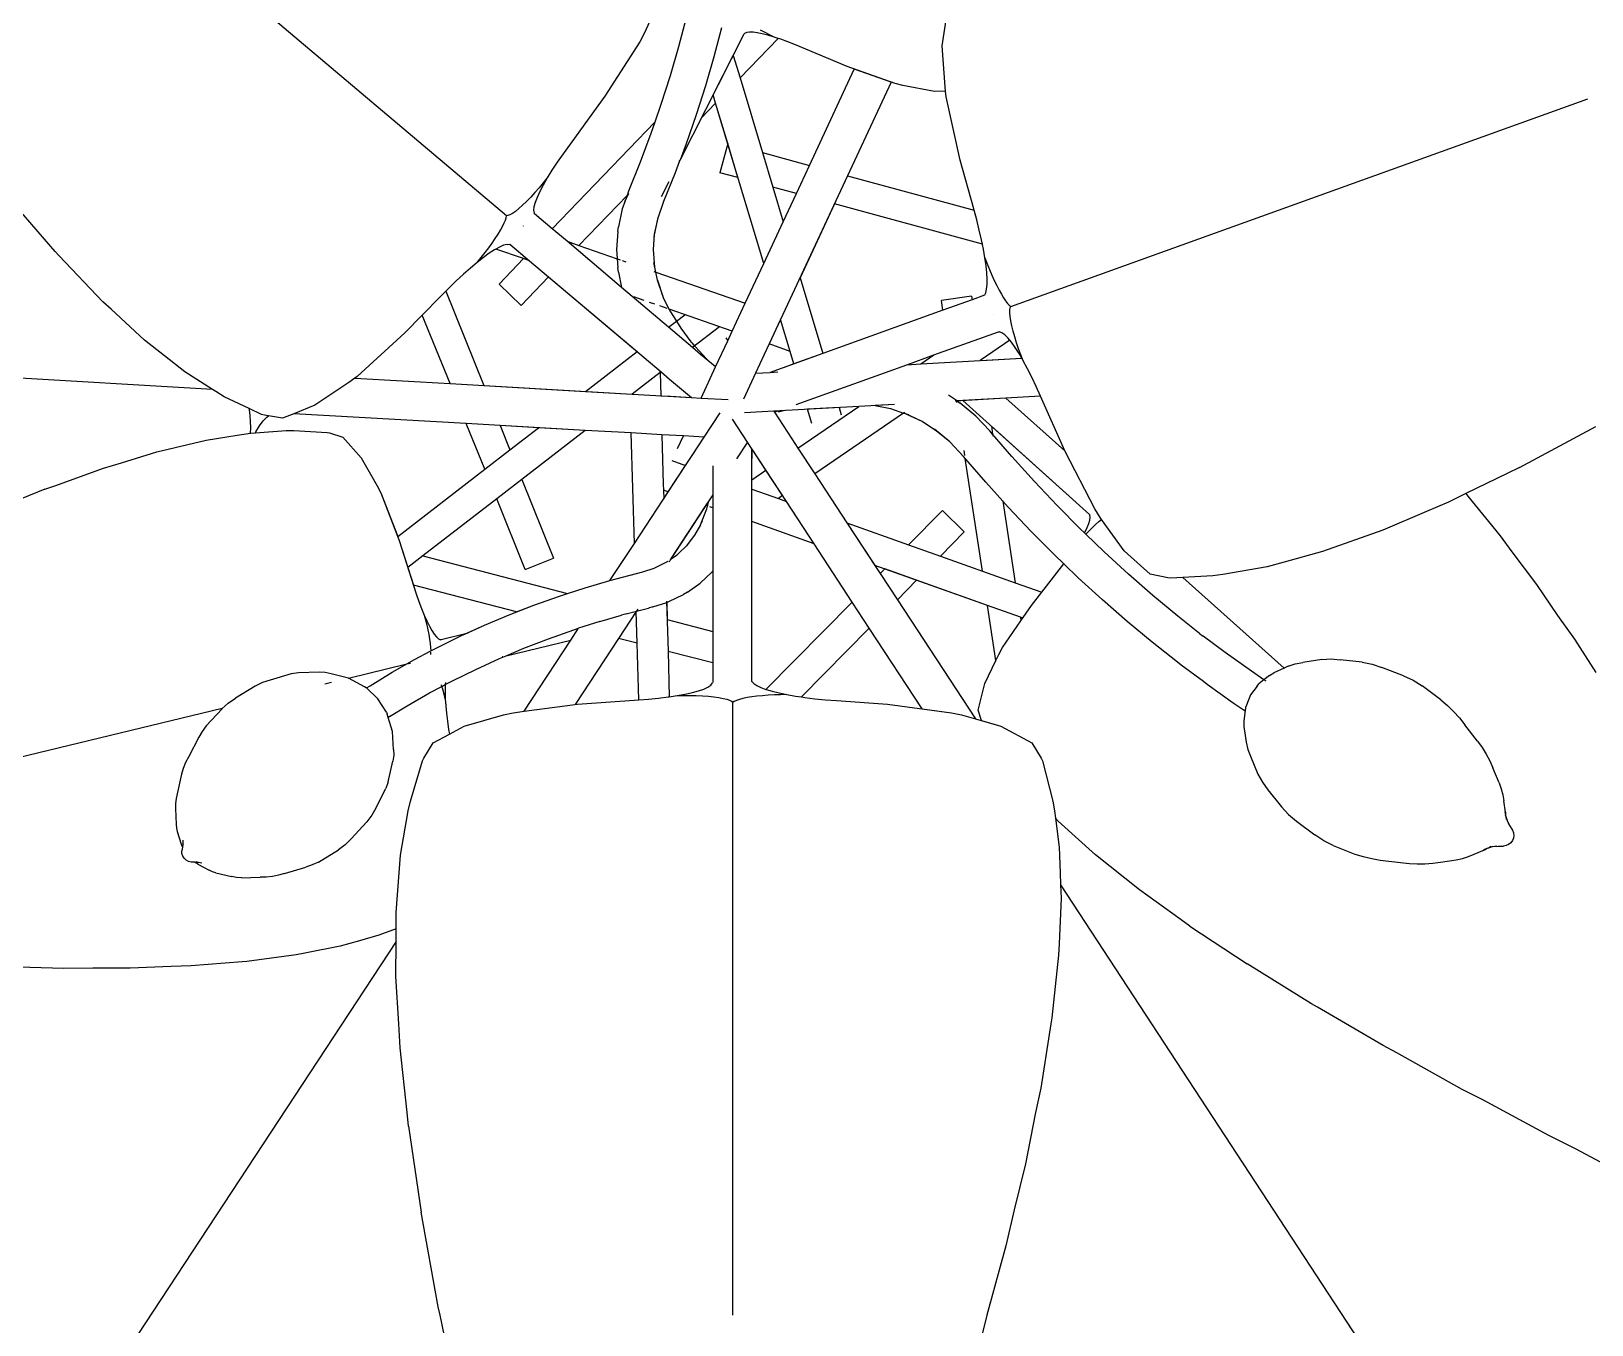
# Model space of a CAD drawing. Header units: metres. Extents: x 244.4 to 340.3, y -4.1 to 64.3.
# Drawn here: x 247.7429 to 248.0272, y 33.2974 to 33.5331 of the extents above; entities that cross this region are included whole.
import ezdxf

# ---------------------------------------------------------------- set-up
doc = ezdxf.new("R2010")
doc.units = ezdxf.units.M
doc.layers.add('Edges', color=7, linetype='Continuous')

msp = doc.modelspace()

# ---------------------------------------------------------------- linework, layer by layer
at = {"layer": 'Edges'}
for p, q in [((247.82951, 33.49947), (247.7442, 33.57157)), ((247.85774, 33.5396), (247.85469, 33.5328)), ((247.86224, 33.53552), (247.86086, 33.53024)), ((247.90891, 33.53041), (247.90983, 33.53673)), ((247.85469, 33.5328), (247.85383, 33.53116)), ((247.86113, 33.50961), (247.87282, 33.53261)), ((247.86867, 33.5337), (247.86728, 33.52842)), ((247.87282, 33.53261), (247.8729, 33.53269)), ((247.87328, 33.53287), (247.8729, 33.53269)), ((247.87378, 33.53293), (247.87328, 33.53287)), ((247.87443, 33.53291), (247.87378, 33.53293)), ((247.8752, 33.5328), (247.87443, 33.53291)), ((247.87611, 33.53262), (247.8752, 33.5328)), ((247.87661, 33.53283), (247.8758, 33.53326)), ((247.87713, 33.53236), (247.87611, 33.53262)), ((247.87744, 33.53241), (247.87661, 33.53283)), ((247.87826, 33.53203), (247.87713, 33.53236)), ((247.87826, 33.53203), (247.87744, 33.53241)), ((247.879, 33.53178), (247.87826, 33.53203)), ((247.85383, 33.53116), (247.84746, 33.52123)), ((247.86086, 33.53024), (247.85933, 33.52498)), ((247.879, 33.53178), (247.87207, 33.52458)), ((247.87948, 33.53162), (247.879, 33.53178)), ((247.88079, 33.53115), (247.87948, 33.53162)), ((247.88217, 33.53061), (247.88079, 33.53115)), ((247.89156, 33.52666), (247.88217, 33.53061)), ((247.9094, 33.52297), (247.90891, 33.53041)), ((247.86728, 33.52842), (247.86575, 33.52313)), ((247.86716, 33.52148), (247.87083, 33.52869)), ((247.87083, 33.52869), (247.87207, 33.52458)), ((247.8847, 33.50864), (247.89288, 33.5262)), ((247.90032, 33.52358), (247.89156, 33.52666)), ((247.89962, 33.52383), (247.89288, 33.5262)), ((247.85933, 33.52498), (247.85765, 33.51971)), ((247.87207, 33.52458), (247.87615, 33.51096)), ((247.89962, 33.52383), (247.89166, 33.50675)), ((247.90173, 33.52322), (247.90032, 33.52358)), ((247.84746, 33.52123), (247.83984, 33.51077)), ((247.86575, 33.52313), (247.86407, 33.51785)), ((247.86762, 33.51995), (247.86716, 33.52148)), ((247.9075, 33.52212), (247.90173, 33.52322)), ((247.9095, 33.52216), (247.9075, 33.52212)), ((247.9095, 33.52216), (247.9094, 33.52297)), ((247.90963, 33.52113), (247.9095, 33.52216)), ((247.91214, 33.50961), (247.90963, 33.52113)), ((247.92139, 33.48292), (248.02648, 33.52075)), ((247.85765, 33.51971), (247.85654, 33.51649)), ((247.86407, 33.51785), (247.86224, 33.51258)), ((247.86762, 33.51995), (247.86501, 33.51724)), ((247.87638, 33.49077), (247.86762, 33.51995)), ((247.86982, 33.51264), (247.86762, 33.51995)), ((247.83787, 33.49708), (247.85654, 33.51649)), ((247.85654, 33.51649), (247.85583, 33.51445)), ((247.85583, 33.51445), (247.85386, 33.5092)), ((247.86224, 33.51258), (247.86113, 33.50961)), ((247.86982, 33.51264), (247.86836, 33.5073)), ((247.87169, 33.5064), (247.86982, 33.51264)), ((247.83878, 33.50923), (247.83781, 33.50775)), ((247.83984, 33.51077), (247.83878, 33.50923)), ((247.85386, 33.5092), (247.85174, 33.50393)), ((247.86097, 33.5093), (247.86027, 33.50731)), ((247.86097, 33.5093), (247.86113, 33.50961)), ((247.87615, 33.51096), (247.8847, 33.50864)), ((247.87615, 33.51096), (247.87804, 33.50467)), ((247.91465, 33.50069), (247.91214, 33.50961)), ((247.83695, 33.50636), (247.8362, 33.50506)), ((247.83695, 33.50636), (247.83623, 33.50545)), ((247.83781, 33.50775), (247.83695, 33.50636)), ((247.86027, 33.50731), (247.85815, 33.50205)), ((247.87169, 33.5064), (247.86836, 33.5073)), ((247.89166, 33.50675), (247.87945, 33.48057)), ((247.88232, 33.50351), (247.8847, 33.50864)), ((247.89166, 33.50675), (247.9147, 33.5005)), ((247.83471, 33.50368), (247.83394, 33.50284)), ((247.83548, 33.50455), (247.83471, 33.50368)), ((247.83558, 33.50388), (247.8351, 33.50281)), ((247.83623, 33.50545), (247.83548, 33.50455)), ((247.8362, 33.50506), (247.83558, 33.50388)), ((247.85175, 33.50347), (247.8512, 33.50238)), ((247.85174, 33.50393), (247.85148, 33.50318)), ((247.85175, 33.50347), (247.85148, 33.50318)), ((247.8518, 33.50351), (247.85175, 33.50347)), ((247.85774, 33.50294), (247.85913, 33.50568)), ((247.88232, 33.50351), (247.87804, 33.50467)), ((247.87804, 33.50467), (247.87993, 33.49838)), ((247.87993, 33.49838), (247.88232, 33.50351)), ((247.74732, 33.49297), (247.73957, 33.5019)), ((247.83177, 33.50076), (247.83115, 33.50026)), ((247.83245, 33.50137), (247.83177, 33.50076)), ((247.83318, 33.50207), (247.83245, 33.50137)), ((247.83394, 33.50284), (247.83318, 33.50207)), ((247.83453, 33.50109), (247.83446, 33.50045)), ((247.83474, 33.50188), (247.83453, 33.50109)), ((247.8351, 33.50281), (247.83474, 33.50188)), ((247.85148, 33.50318), (247.8427, 33.49406)), ((247.85061, 33.50069), (247.84993, 33.49742)), ((247.85108, 33.50202), (247.85061, 33.50069)), ((247.8512, 33.50238), (247.85103, 33.50204)), ((247.85148, 33.50318), (247.85108, 33.50202)), ((247.85815, 33.50205), (247.85704, 33.49886)), ((247.88927, 33.50162), (247.88299, 33.48817)), ((247.91622, 33.4943), (247.88927, 33.50162)), ((247.9147, 33.5005), (247.91465, 33.50069)), ((247.82881, 33.49753), (247.82911, 33.49814)), ((247.82911, 33.49814), (247.82933, 33.49867)), ((247.82933, 33.49867), (247.82946, 33.49911)), ((247.82946, 33.49911), (247.82951, 33.49947)), ((247.82977, 33.49948), (247.82951, 33.49947)), ((247.83014, 33.49961), (247.82977, 33.49948)), ((247.8306, 33.49988), (247.83014, 33.49961)), ((247.83115, 33.50026), (247.8306, 33.49988)), ((247.83446, 33.50045), (247.83457, 33.49993)), ((247.83464, 33.49981), (247.83457, 33.49993)), ((247.83787, 33.49708), (247.83464, 33.49981)), ((247.85704, 33.49886), (247.85637, 33.49566)), ((247.85704, 33.49886), (247.85645, 33.49605)), ((247.87638, 33.49077), (247.87993, 33.49838)), ((247.91518, 33.49873), (247.9147, 33.5005)), ((247.91565, 33.49685), (247.91518, 33.49873)), ((247.82691, 33.49449), (247.82748, 33.49532)), ((247.82748, 33.49532), (247.82799, 33.49611)), ((247.82799, 33.49611), (247.82844, 33.49685)), ((247.82844, 33.49685), (247.82881, 33.49753)), ((247.83253, 33.4976), (247.83256, 33.49759)), ((247.84056, 33.4948), (247.83787, 33.49708)), ((247.84982, 33.49658), (247.84958, 33.4933)), ((247.84982, 33.49658), (247.84993, 33.49742)), ((247.85645, 33.49605), (247.85626, 33.4933)), ((247.85648, 33.4965), (247.85645, 33.49605)), ((247.91606, 33.49506), (247.91565, 33.49685)), ((247.9164, 33.49337), (247.91606, 33.49506)), ((247.91622, 33.4943), (247.91606, 33.49506)), ((247.74802, 33.49213), (247.74732, 33.49297)), ((247.75599, 33.48379), (247.74802, 33.49213)), ((247.82491, 33.49185), (247.82562, 33.49274)), ((247.82638, 33.49262), (247.82532, 33.49185)), ((247.82562, 33.49274), (247.82629, 33.49363)), ((247.82629, 33.49363), (247.82691, 33.49449)), ((247.82735, 33.49325), (247.82638, 33.49262)), ((247.82761, 33.49339), (247.82735, 33.49325)), ((247.82822, 33.49373), (247.82761, 33.49339)), ((247.83264, 33.49164), (247.82761, 33.49339)), ((247.82897, 33.49407), (247.82822, 33.49373)), ((247.82962, 33.49425), (247.82897, 33.49407)), ((247.82962, 33.49425), (247.83015, 33.49429)), ((247.83015, 33.49429), (247.83373, 33.49127)), ((247.84056, 33.4948), (247.8427, 33.49406)), ((247.85048, 33.48641), (247.84056, 33.4948)), ((247.8427, 33.49406), (247.84969, 33.49162)), ((247.84958, 33.4933), (247.8498, 33.49002)), ((247.85626, 33.4933), (247.85647, 33.4901)), ((247.91668, 33.4918), (247.9164, 33.49337)), ((247.82295, 33.48993), (247.82166, 33.48879)), ((247.82418, 33.49095), (247.82295, 33.48993)), ((247.82532, 33.49185), (247.82418, 33.49095)), ((247.82418, 33.49095), (247.82491, 33.49185)), ((247.82816, 33.48698), (247.83264, 33.49164)), ((247.83373, 33.49127), (247.83264, 33.49164)), ((247.83373, 33.49127), (247.85768, 33.47103)), ((247.84969, 33.49162), (247.85021, 33.49144)), ((247.84991, 33.48918), (247.8498, 33.49002)), ((247.85058, 33.49131), (247.85129, 33.49107)), ((247.857, 33.48774), (247.85635, 33.49094)), ((247.85635, 33.4893), (247.85671, 33.48918)), ((247.873, 33.48351), (247.87638, 33.49077)), ((247.91689, 33.49036), (247.91668, 33.4918)), ((247.91668, 33.4918), (247.91709, 33.49072)), ((247.91702, 33.48906), (247.91689, 33.49036)), ((247.91709, 33.49072), (247.91751, 33.48966)), ((247.91751, 33.48966), (247.91794, 33.48864)), ((247.82032, 33.48754), (247.81893, 33.48619)), ((247.82166, 33.48879), (247.82032, 33.48754)), ((247.82816, 33.48698), (247.83217, 33.48312)), ((247.83719, 33.48834), (247.83217, 33.48312)), ((247.83719, 33.48834), (247.85332, 33.47471)), ((247.84991, 33.48918), (247.85048, 33.48641)), ((247.85906, 33.47914), (247.85048, 33.48641)), ((247.85671, 33.48918), (247.873, 33.48351)), ((247.857, 33.48774), (247.85809, 33.48455)), ((247.85799, 33.48484), (247.857, 33.48774)), ((247.88299, 33.48817), (247.88714, 33.47436)), ((247.91698, 33.48609), (247.91707, 33.48691)), ((247.91708, 33.48791), (247.91702, 33.48906)), ((247.91707, 33.48691), (247.91708, 33.48791)), ((247.91794, 33.48864), (247.91838, 33.48766)), ((247.91838, 33.48766), (247.91881, 33.48675)), ((247.91881, 33.48675), (247.91924, 33.48592)), ((247.75749, 33.48242), (247.75599, 33.48379)), ((247.8175, 33.48475), (247.81419, 33.48136)), ((247.81893, 33.48619), (247.8175, 33.48475)), ((247.81893, 33.48619), (247.81846, 33.48571)), ((247.81846, 33.48571), (247.8254, 33.46852)), ((247.85459, 33.48401), (247.85273, 33.48466)), ((247.85657, 33.48332), (247.85558, 33.48366)), ((247.85776, 33.48532), (247.85799, 33.48484)), ((247.85809, 33.48455), (247.85911, 33.48244)), ((247.91425, 33.48482), (247.90874, 33.48399)), ((247.90901, 33.48223), (247.90874, 33.48399)), ((247.91435, 33.48416), (247.90901, 33.48223)), ((247.91425, 33.48482), (247.91435, 33.48416)), ((247.91658, 33.48496), (247.91435, 33.48416)), ((247.91678, 33.48536), (247.91658, 33.48496)), ((247.91682, 33.48543), (247.91678, 33.48536)), ((247.91682, 33.48543), (247.91698, 33.48609)), ((247.91924, 33.48592), (247.91966, 33.48516)), ((247.91966, 33.48516), (247.92006, 33.4845)), ((247.92006, 33.4845), (247.92044, 33.48394)), ((247.92044, 33.48394), (247.92079, 33.48348)), ((247.7636, 33.47679), (247.75749, 33.48242)), ((247.81419, 33.48136), (247.81103, 33.47811)), ((247.81924, 33.46888), (247.81419, 33.48136)), ((247.85876, 33.48256), (247.85744, 33.48302)), ((247.85916, 33.48242), (247.85911, 33.48244)), ((247.87063, 33.47843), (247.85916, 33.48242)), ((247.85916, 33.48242), (247.85929, 33.48215)), ((247.85929, 33.48215), (247.86048, 33.48024)), ((247.86048, 33.48024), (247.86201, 33.48143)), ((247.87063, 33.47843), (247.873, 33.48351)), ((247.90901, 33.48223), (247.88714, 33.47436)), ((247.91815, 33.48147), (247.91817, 33.48149)), ((247.92079, 33.48348), (247.92111, 33.48314)), ((247.92111, 33.48314), (247.92139, 33.48292)), ((247.92119, 33.48177), (247.9212, 33.4823)), ((247.92126, 33.48111), (247.92119, 33.48177)), ((247.9212, 33.4823), (247.92126, 33.48269)), ((247.92126, 33.48269), (247.92139, 33.48292)), ((247.92138, 33.48032), (247.92126, 33.48111)), ((247.81103, 33.47811), (247.8023, 33.47018)), ((247.85906, 33.47914), (247.86048, 33.48024)), ((247.86341, 33.47546), (247.85906, 33.47914)), ((247.86048, 33.48024), (247.86125, 33.47899)), ((247.86125, 33.47899), (247.86313, 33.47649)), ((247.8683, 33.47924), (247.86341, 33.47546)), ((247.86981, 33.47666), (247.87063, 33.47843)), ((247.87945, 33.48057), (247.87736, 33.47609)), ((247.8812, 33.47475), (247.87945, 33.48057)), ((247.90738, 33.47409), (247.91912, 33.47831)), ((247.91912, 33.47831), (247.91926, 33.47831)), ((247.91977, 33.47815), (247.91926, 33.47831)), ((247.92028, 33.47777), (247.91977, 33.47815)), ((247.92156, 33.47942), (247.92138, 33.48032)), ((247.92181, 33.47844), (247.92156, 33.47942)), ((247.9221, 33.4774), (247.92181, 33.47844)), ((247.77594, 33.46782), (247.63727, 33.47582)), ((247.76725, 33.47391), (247.7636, 33.47679)), ((247.86313, 33.47649), (247.86331, 33.4763)), ((247.86331, 33.4763), (247.86365, 33.47585)), ((247.86331, 33.4763), (247.86596, 33.47338)), ((247.86489, 33.4742), (247.86341, 33.47546)), ((247.8676, 33.47191), (247.86981, 33.47666)), ((247.86946, 33.4772), (247.86981, 33.47666)), ((247.87736, 33.47609), (247.87648, 33.47419)), ((247.8812, 33.47475), (247.87736, 33.47609)), ((247.92119, 33.47678), (247.91601, 33.47323)), ((247.92086, 33.47719), (247.92028, 33.47777)), ((247.92119, 33.47678), (247.92086, 33.47719)), ((247.92149, 33.47641), (247.92119, 33.47678)), ((247.92217, 33.47546), (247.92149, 33.47641)), ((247.92243, 33.47632), (247.9221, 33.4774)), ((247.92289, 33.47433), (247.92217, 33.47546)), ((247.92281, 33.47521), (247.92243, 33.47632)), ((247.92321, 33.47411), (247.92281, 33.47521)), ((247.77095, 33.47103), (247.76725, 33.47391)), ((247.84394, 33.46745), (247.85332, 33.47471)), ((247.86685, 33.47255), (247.86489, 33.4742)), ((247.86596, 33.47338), (247.86685, 33.47255)), ((247.8676, 33.47191), (247.86685, 33.47255)), ((247.87648, 33.47419), (247.87488, 33.47076)), ((247.88714, 33.47436), (247.87757, 33.47091)), ((247.88188, 33.47247), (247.88009, 33.47182)), ((247.88188, 33.47247), (247.8812, 33.47475)), ((247.88714, 33.47436), (247.88188, 33.47247)), ((247.88226, 33.46507), (247.90243, 33.47232)), ((247.90243, 33.47232), (247.90738, 33.47409)), ((247.90243, 33.47232), (247.905, 33.47246)), ((247.905, 33.47246), (247.90738, 33.47409)), ((247.905, 33.47246), (247.92337, 33.4735)), ((247.91601, 33.47323), (247.91577, 33.47307)), ((247.91601, 33.47323), (247.91603, 33.47308)), ((247.91603, 33.47308), (247.92337, 33.4735)), ((247.92337, 33.4735), (247.92289, 33.47433)), ((247.92364, 33.47304), (247.92321, 33.47411)), ((247.92364, 33.47304), (247.92337, 33.4735)), ((247.92442, 33.47159), (247.92364, 33.47304)), ((247.77594, 33.46782), (247.77095, 33.47103)), ((247.8019, 33.46988), (247.80083, 33.46906)), ((247.8023, 33.47018), (247.8019, 33.46988)), ((247.8019, 33.46988), (247.81924, 33.46888)), ((247.85752, 33.4709), (247.85242, 33.46696)), ((247.85768, 33.47103), (247.85752, 33.4709)), ((247.85752, 33.4709), (247.85763, 33.46666)), ((247.85768, 33.47103), (247.85923, 33.46971)), ((247.85923, 33.46971), (247.86322, 33.46634)), ((247.86496, 33.46624), (247.8676, 33.47191)), ((247.87488, 33.47076), (247.87267, 33.46602)), ((247.87488, 33.47076), (247.87757, 33.47091)), ((247.87757, 33.47091), (247.87892, 33.47099)), ((247.92521, 33.47002), (247.92442, 33.47159)), ((247.92601, 33.46832), (247.92521, 33.47002)), ((247.77655, 33.46743), (247.77594, 33.46782)), ((247.77807, 33.46649), (247.77655, 33.46743)), ((247.78264, 33.46431), (247.77807, 33.46649)), ((247.80083, 33.46906), (247.79463, 33.46492)), ((247.81924, 33.46888), (247.85242, 33.46696)), ((247.8254, 33.46852), (247.84394, 33.46745)), ((247.84394, 33.46745), (247.85242, 33.46696)), ((247.85242, 33.46696), (247.86322, 33.46634)), ((247.85763, 33.46666), (247.85941, 33.46656)), ((247.85941, 33.46656), (247.86322, 33.46634)), ((247.9115, 33.46582), (247.91001, 33.46678)), ((247.92679, 33.46657), (247.92049, 33.46622)), ((247.92679, 33.46657), (247.92601, 33.46832)), ((247.93121, 33.45661), (247.92679, 33.46657)), ((247.78269, 33.46408), (247.78264, 33.46431)), ((247.78491, 33.46323), (247.78264, 33.46431)), ((247.78282, 33.46306), (247.78269, 33.46408)), ((247.79463, 33.46492), (247.79078, 33.46339)), ((247.86322, 33.46634), (247.86496, 33.46624)), ((247.86496, 33.46624), (247.86991, 33.46596)), ((247.87819, 33.46385), (247.87288, 33.46356)), ((247.8937, 33.46472), (247.87819, 33.46385)), ((247.87819, 33.46385), (247.87832, 33.46366)), ((247.87832, 33.46366), (247.87898, 33.4639)), ((247.87832, 33.46366), (247.8815, 33.45881)), ((247.88015, 33.46396), (247.879, 33.46366)), ((247.88261, 33.45712), (247.8937, 33.46472)), ((247.89009, 33.46452), (247.88436, 33.4642)), ((247.88515, 33.46158), (247.88436, 33.4642)), ((247.89009, 33.46452), (247.89049, 33.46318)), ((247.90022, 33.46509), (247.8937, 33.46472)), ((247.90022, 33.46509), (247.89667, 33.46489)), ((247.89667, 33.46489), (247.89944, 33.46431)), ((247.89944, 33.46431), (247.90181, 33.46351)), ((247.90203, 33.46366), (247.90181, 33.46351)), ((247.92049, 33.46622), (247.91122, 33.4657)), ((247.9115, 33.46582), (247.91218, 33.46531)), ((247.91155, 33.46542), (247.91151, 33.46572)), ((247.91263, 33.46578), (247.91163, 33.46572)), ((247.91163, 33.46572), (247.91218, 33.46531)), ((247.91499, 33.46296), (247.91218, 33.46531)), ((247.92049, 33.46622), (247.91263, 33.46578)), ((247.91263, 33.46578), (247.93574, 33.44501)), ((247.93121, 33.45661), (247.92049, 33.46622)), ((247.7829, 33.46198), (247.78282, 33.46306)), ((247.78293, 33.46084), (247.7829, 33.46198)), ((247.78291, 33.45985), (247.78293, 33.46084)), ((247.78388, 33.46007), (247.78452, 33.46116)), ((247.78452, 33.46116), (247.78518, 33.46206)), ((247.78545, 33.46309), (247.78491, 33.46323)), ((247.78518, 33.46206), (247.78586, 33.46277)), ((247.78615, 33.46298), (247.78545, 33.46309)), ((247.78586, 33.46277), (247.78615, 33.46298)), ((247.78869, 33.46256), (247.78615, 33.46298)), ((247.79078, 33.46339), (247.78869, 33.46256)), ((247.82219, 33.46159), (247.79078, 33.46339)), ((247.82556, 33.45325), (247.82219, 33.46159)), ((247.84388, 33.46035), (247.82219, 33.46159)), ((247.82834, 33.46124), (247.83014, 33.45679)), ((247.83538, 33.46084), (247.82834, 33.46124)), ((247.83014, 33.45679), (247.83538, 33.46084)), ((247.84388, 33.46035), (247.83538, 33.46084)), ((247.86554, 33.45911), (247.86846, 33.46356)), ((247.87342, 33.45821), (247.87067, 33.46242)), ((247.90181, 33.46351), (247.88566, 33.45245)), ((247.90181, 33.46351), (247.90204, 33.46347)), ((247.90522, 33.46195), (247.90204, 33.46347)), ((247.90522, 33.46195), (247.90234, 33.46333)), ((247.90283, 33.46316), (247.90234, 33.46333)), ((247.90787, 33.46023), (247.90522, 33.46195)), ((247.91756, 33.46024), (247.91499, 33.46296)), ((247.91785, 33.46109), (247.91807, 33.45966)), ((247.91785, 33.46109), (247.93574, 33.44501)), ((248.01402, 33.45357), (248.02797, 33.46106)), ((247.76586, 33.45642), (247.77481, 33.45855)), ((247.77481, 33.45855), (247.78044, 33.45948)), ((247.78044, 33.45948), (247.78291, 33.45985)), ((247.78291, 33.45985), (247.78294, 33.45986)), ((247.78294, 33.45986), (247.78938, 33.4603)), ((247.78381, 33.45992), (247.78938, 33.4603)), ((247.78381, 33.45992), (247.78388, 33.46007)), ((247.78938, 33.4603), (247.79081, 33.46031)), ((247.79081, 33.46031), (247.79683, 33.45998)), ((247.79683, 33.45998), (247.79726, 33.45989)), ((247.79726, 33.45989), (247.79973, 33.45912)), ((247.79973, 33.45912), (247.80307, 33.45537)), ((247.84388, 33.46035), (247.82774, 33.44787)), ((247.84388, 33.46035), (247.83232, 33.45141)), ((247.85225, 33.45987), (247.84388, 33.46035)), ((247.85281, 33.43973), (247.85225, 33.45987)), ((247.85784, 33.45955), (247.85225, 33.45987)), ((247.85784, 33.45955), (247.85809, 33.45057)), ((247.86174, 33.45933), (247.85784, 33.45955)), ((247.86067, 33.45704), (247.86174, 33.45933)), ((247.86554, 33.45911), (247.86174, 33.45933)), ((247.86336, 33.45579), (247.86554, 33.45911)), ((247.87342, 33.45821), (247.87144, 33.45518)), ((247.87421, 33.45701), (247.87342, 33.45821)), ((247.8815, 33.45881), (247.88261, 33.45712)), ((247.91025, 33.45825), (247.90751, 33.46054)), ((247.91025, 33.45825), (247.90787, 33.46023)), ((247.90819, 33.46003), (247.90787, 33.46023)), ((247.91279, 33.45556), (247.91025, 33.45825)), ((247.91807, 33.45966), (247.91756, 33.46024)), ((247.91807, 33.45966), (247.91812, 33.45932)), ((247.92159, 33.45557), (247.91807, 33.45966)), ((247.75937, 33.45443), (247.76586, 33.45642)), ((247.80307, 33.45537), (247.80598, 33.45026)), ((247.82556, 33.45325), (247.83014, 33.45679)), ((247.86214, 33.45393), (247.86336, 33.45579)), ((247.87429, 33.4569), (247.87421, 33.45701)), ((247.87421, 33.45466), (247.87421, 33.45701)), ((247.87421, 33.45466), (247.87428, 33.45565)), ((247.87428, 33.45565), (247.87429, 33.4569)), ((247.87676, 33.45311), (247.87429, 33.4569)), ((247.8805, 33.4474), (247.87429, 33.4569)), ((247.88261, 33.45712), (247.88566, 33.45245)), ((247.91681, 33.4509), (247.91279, 33.45556)), ((247.9131, 33.45521), (247.91279, 33.45556)), ((247.91301, 33.45579), (247.91288, 33.45667)), ((247.9131, 33.45521), (247.91308, 33.45529)), ((247.9162, 33.4347), (247.9131, 33.45521)), ((247.92568, 33.45104), (247.92159, 33.45557)), ((247.93126, 33.45649), (247.93121, 33.45661)), ((247.93667, 33.44602), (247.93126, 33.45649)), ((247.74728, 33.45026), (247.75609, 33.45344)), ((247.75609, 33.45344), (247.75937, 33.45443)), ((247.8097, 33.44099), (247.82556, 33.45325)), ((247.85281, 33.43973), (247.86214, 33.45393)), ((247.85899, 33.44914), (247.86214, 33.45393)), ((247.85961, 33.45484), (247.86214, 33.45393)), ((247.86713, 33.45387), (247.86712, 33.44861)), ((247.87421, 33.45136), (247.87421, 33.45466)), ((247.87421, 33.45136), (247.87676, 33.45311)), ((247.87981, 33.44845), (247.87676, 33.45311)), ((247.88566, 33.45245), (247.89154, 33.44347)), ((248.01178, 33.45251), (248.00426, 33.44883)), ((248.01402, 33.45357), (248.01178, 33.45251)), ((247.74544, 33.44962), (247.73388, 33.44495)), ((247.74544, 33.44962), (247.74728, 33.45026)), ((247.80598, 33.45026), (247.80663, 33.44896)), ((247.83232, 33.45141), (247.83811, 33.43706)), ((247.85809, 33.45057), (247.85812, 33.44945)), ((247.85899, 33.44914), (247.85812, 33.44945)), ((247.85812, 33.44945), (247.85817, 33.44788)), ((247.87421, 33.44964), (247.87421, 33.45136)), ((247.87421, 33.44964), (247.87904, 33.44792)), ((247.87421, 33.44372), (247.87421, 33.44964)), ((247.91991, 33.44747), (247.91681, 33.4509)), ((247.92985, 33.44663), (247.92568, 33.45104)), ((247.80663, 33.44896), (247.8097, 33.44099)), ((247.80663, 33.44896), (247.80997, 33.4403)), ((247.82774, 33.44787), (247.81429, 33.43747)), ((247.83295, 33.43497), (247.82774, 33.44787)), ((247.85817, 33.44788), (247.85899, 33.44914)), ((247.86639, 33.44749), (247.85927, 33.43665)), ((247.86586, 33.44669), (247.8594, 33.43685)), ((247.86639, 33.44749), (247.86586, 33.44669)), ((247.86615, 33.44659), (247.86586, 33.44669)), ((247.86601, 33.44607), (247.86639, 33.44749)), ((247.86615, 33.44659), (247.86639, 33.44749)), ((247.86628, 33.44654), (247.86615, 33.44659)), ((247.86712, 33.44861), (247.86639, 33.44749)), ((247.86712, 33.44861), (247.86712, 33.44625)), ((247.87981, 33.44845), (247.87904, 33.44792)), ((247.87904, 33.44792), (247.8805, 33.4474)), ((247.88555, 33.43968), (247.8805, 33.4474)), ((247.9199, 33.44758), (247.91991, 33.44747)), ((247.91991, 33.44747), (247.92217, 33.43258)), ((247.92092, 33.44636), (247.91991, 33.44747)), ((247.9341, 33.44235), (247.92985, 33.44663)), ((248.0011, 33.44728), (247.99709, 33.44559)), ((248.00426, 33.44883), (248.0011, 33.44728)), ((248.00426, 33.44883), (248.00463, 33.44836)), ((248.00463, 33.44836), (248.01052, 33.44115)), ((247.86484, 33.44313), (247.86601, 33.44607)), ((247.86491, 33.44331), (247.86522, 33.44388)), ((247.86712, 33.44625), (247.86657, 33.44644)), ((247.86712, 33.44625), (247.86711, 33.43474)), ((247.90276, 33.43948), (247.90895, 33.44576)), ((247.91291, 33.44185), (247.90895, 33.44576)), ((247.9251, 33.44194), (247.92092, 33.44636)), ((247.93561, 33.44339), (247.9358, 33.444)), ((247.93574, 33.44501), (247.93579, 33.44491)), ((247.93587, 33.44451), (247.93579, 33.44491)), ((247.9358, 33.444), (247.93587, 33.44451)), ((247.93766, 33.44445), (247.93667, 33.44602)), ((247.93742, 33.44373), (247.9379, 33.44413)), ((247.9379, 33.44413), (247.93766, 33.44445)), ((247.94203, 33.43841), (247.9379, 33.44413)), ((247.99709, 33.44559), (247.98916, 33.44219)), ((247.86377, 33.44127), (247.86223, 33.43925)), ((247.86484, 33.44313), (247.86377, 33.44127)), ((247.88555, 33.43968), (247.87421, 33.44372)), ((247.87421, 33.41461), (247.87421, 33.44372)), ((247.89154, 33.44347), (247.90276, 33.43948)), ((247.89154, 33.44347), (247.90072, 33.42947)), ((247.89154, 33.44347), (247.89661, 33.43575)), ((247.91291, 33.44185), (247.90855, 33.43742)), ((247.92935, 33.43765), (247.9251, 33.44194)), ((247.93481, 33.44167), (247.9341, 33.44235)), ((247.93481, 33.44167), (247.9349, 33.44184)), ((247.93507, 33.44141), (247.93481, 33.44167)), ((247.9349, 33.44184), (247.93531, 33.44266)), ((247.93507, 33.44141), (247.93559, 33.44197)), ((247.93842, 33.4382), (247.93507, 33.44141)), ((247.93531, 33.44266), (247.93561, 33.44339)), ((247.93559, 33.44197), (247.93622, 33.44261)), ((247.93622, 33.44261), (247.93684, 33.4432)), ((247.93684, 33.4432), (247.93742, 33.44373)), ((247.98916, 33.44219), (247.97816, 33.43826)), ((248.01052, 33.44115), (248.01263, 33.43822)), ((247.80997, 33.4403), (247.81155, 33.43535)), ((247.80997, 33.4403), (247.81307, 33.43059)), ((247.84836, 33.43296), (247.85281, 33.43973)), ((247.86058, 33.43767), (247.8626, 33.43961)), ((247.86203, 33.43899), (247.86223, 33.43925)), ((247.89249, 33.42907), (247.88555, 33.43968)), ((247.90276, 33.43948), (247.90855, 33.43742)), ((247.94281, 33.43417), (247.93842, 33.4382)), ((247.94677, 33.43412), (247.94203, 33.43841)), ((247.97816, 33.43826), (247.97118, 33.43633)), ((248.01263, 33.43822), (248.01716, 33.43224)), ((247.81429, 33.43747), (247.81155, 33.43535)), ((247.81155, 33.43535), (247.81258, 33.43214)), ((247.81429, 33.43747), (247.84065, 33.43061)), ((247.83295, 33.43497), (247.83811, 33.43706)), ((247.85437, 33.43457), (247.85642, 33.43525)), ((247.85642, 33.43525), (247.859, 33.43651)), ((247.85923, 33.43658), (247.85912, 33.43641)), ((247.8594, 33.43685), (247.86058, 33.43767)), ((247.91715, 33.42843), (247.89661, 33.43575)), ((247.89661, 33.43575), (247.89759, 33.43424)), ((247.90855, 33.43742), (247.9162, 33.4347)), ((247.92701, 33.43086), (247.93102, 33.43604)), ((247.93102, 33.43604), (247.92935, 33.43765)), ((247.93102, 33.43604), (247.9311, 33.43614)), ((247.93368, 33.43348), (247.93102, 33.43604)), ((247.96807, 33.4355), (247.96, 33.43406)), ((247.97118, 33.43633), (247.96807, 33.4355)), ((247.84386, 33.43165), (247.84836, 33.43296)), ((247.84836, 33.43296), (247.84948, 33.43329)), ((247.84948, 33.43329), (247.85437, 33.43457)), ((247.86247, 33.43088), (247.86483, 33.43252)), ((247.86483, 33.43252), (247.8669, 33.4345)), ((247.86711, 33.43474), (247.8669, 33.4345)), ((247.86711, 33.43474), (247.8671, 33.42372)), ((247.89759, 33.43424), (247.89843, 33.4351)), ((247.90422, 33.43303), (247.89843, 33.4351)), ((247.90422, 33.43303), (247.90072, 33.42947)), ((247.91715, 33.42843), (247.90422, 33.43303)), ((247.9162, 33.4347), (247.92217, 33.43258)), ((247.92217, 33.43258), (247.92701, 33.43086)), ((247.93809, 33.42944), (247.93368, 33.43348)), ((247.94728, 33.43027), (247.94281, 33.43417)), ((247.94999, 33.4335), (247.94677, 33.43412)), ((247.95055, 33.43344), (247.94999, 33.4335)), ((247.95271, 33.43356), (247.95055, 33.43344)), ((247.95819, 33.43385), (247.95271, 33.43356)), ((247.95271, 33.43356), (247.97116, 33.41701)), ((247.96, 33.43406), (247.95819, 33.43385)), ((247.83134, 33.42726), (247.81258, 33.43214)), ((247.81307, 33.43059), (247.81356, 33.42919)), ((247.83452, 33.42849), (247.83915, 33.43013)), ((247.83915, 33.43013), (247.84065, 33.43061)), ((247.84065, 33.43061), (247.84386, 33.43165)), ((247.85911, 33.42914), (247.86175, 33.43043)), ((247.86247, 33.43088), (247.86175, 33.43043)), ((247.92514, 33.42845), (247.92701, 33.43086)), ((247.95182, 33.4265), (247.94728, 33.43027)), ((248.01716, 33.43224), (248.02096, 33.42662)), ((247.81356, 33.42919), (247.81404, 33.42789)), ((247.81404, 33.42789), (247.81453, 33.4267)), ((247.81453, 33.4267), (247.81501, 33.42562)), ((247.81453, 33.4267), (247.81477, 33.42582)), ((247.82554, 33.42487), (247.82999, 33.42674)), ((247.82999, 33.42674), (247.83452, 33.42849)), ((247.83134, 33.42726), (247.83452, 33.42849)), ((247.83146, 33.42723), (247.83134, 33.42726)), ((247.85316, 33.42733), (247.84994, 33.42243)), ((247.85131, 33.42692), (247.8505, 33.42669)), ((247.85131, 33.42692), (247.8532, 33.4274)), ((247.8532, 33.4274), (247.85316, 33.42733)), ((247.85332, 33.42155), (247.85316, 33.42733)), ((247.8532, 33.4274), (247.85539, 33.42797)), ((247.85342, 33.42774), (247.8532, 33.4274)), ((247.8562, 33.42821), (247.85539, 33.42797)), ((247.8562, 33.42821), (247.8587, 33.42901)), ((247.85869, 33.42923), (247.85895, 33.42008)), ((247.8587, 33.42901), (247.85911, 33.42914)), ((247.8587, 33.42901), (247.85879, 33.42588)), ((247.87679, 33.41315), (247.89249, 33.42907)), ((247.89561, 33.42429), (247.89249, 33.42907)), ((247.90072, 33.42947), (247.91494, 33.40776)), ((247.91866, 33.41842), (247.91715, 33.42843)), ((247.92312, 33.4263), (247.91715, 33.42843)), ((247.92322, 33.42565), (247.92514, 33.42845)), ((247.94257, 33.42553), (247.93809, 33.42944)), ((247.81477, 33.42582), (247.81499, 33.42492)), ((247.81499, 33.42492), (247.81519, 33.42403)), ((247.81501, 33.42562), (247.81547, 33.42468)), ((247.81519, 33.42403), (247.81536, 33.42315)), ((247.81547, 33.42468), (247.81592, 33.42387)), ((247.81592, 33.42387), (247.81635, 33.42321)), ((247.82119, 33.42289), (247.82554, 33.42487)), ((247.82192, 33.42322), (247.82554, 33.42487)), ((247.8372, 33.42238), (247.84181, 33.42401)), ((247.84125, 33.42214), (247.84266, 33.42428)), ((247.84181, 33.42401), (247.84266, 33.42428)), ((247.84652, 33.42552), (247.84266, 33.42428)), ((247.84652, 33.42552), (247.8505, 33.42669)), ((247.85879, 33.42588), (247.8671, 33.42372)), ((247.89561, 33.42429), (247.88327, 33.41177)), ((247.90523, 33.40961), (247.89561, 33.42429)), ((247.9199, 33.42079), (247.92322, 33.42565)), ((247.92312, 33.4263), (247.92322, 33.42565)), ((247.92357, 33.42615), (247.92312, 33.4263)), ((247.94713, 33.42175), (247.94257, 33.42553)), ((247.95576, 33.42336), (247.95182, 33.4265)), ((248.02096, 33.42662), (248.02404, 33.42228)), ((247.81536, 33.42315), (247.8155, 33.42231)), ((247.8155, 33.42231), (247.81561, 33.42152)), ((247.81561, 33.42152), (247.81568, 33.42081)), ((247.81635, 33.42321), (247.81675, 33.42271)), ((247.81675, 33.42271), (247.81713, 33.42237)), ((247.81693, 33.4208), (247.82119, 33.42289)), ((247.81713, 33.42237), (247.81751, 33.4222)), ((247.81762, 33.42219), (247.81751, 33.4222)), ((247.82253, 33.42337), (247.81762, 33.42219)), ((247.82949, 33.41929), (247.84125, 33.42214)), ((247.83268, 33.42063), (247.8372, 33.42238)), ((247.83273, 33.40916), (247.84125, 33.42214)), ((247.84994, 33.42243), (247.84204, 33.41039)), ((247.85332, 33.42155), (247.84994, 33.42243)), ((247.85361, 33.41124), (247.85332, 33.42155)), ((247.8671, 33.42372), (247.86709, 33.41796)), ((247.95175, 33.41809), (247.94713, 33.42175)), ((247.95576, 33.42336), (247.95644, 33.42285)), ((247.96045, 33.41984), (247.95644, 33.42285)), ((248.02404, 33.42228), (248.02794, 33.41621)), ((247.80869, 33.41626), (247.81277, 33.41859)), ((247.81277, 33.41859), (247.81571, 33.42018)), ((247.81568, 33.42081), (247.81571, 33.42018)), ((247.8157, 33.41965), (247.81568, 33.41951)), ((247.8157, 33.41995), (247.8157, 33.41965)), ((247.81571, 33.42018), (247.81693, 33.4208)), ((247.81571, 33.42018), (247.81571, 33.42015)), ((247.82391, 33.4168), (247.82825, 33.41877)), ((247.82825, 33.41877), (247.82949, 33.41929)), ((247.82872, 33.41911), (247.82883, 33.41913)), ((247.82949, 33.41929), (247.83268, 33.42063)), ((247.86709, 33.41796), (247.85895, 33.42008)), ((247.85895, 33.42008), (247.85918, 33.41179)), ((247.91663, 33.41423), (247.91866, 33.41842)), ((247.91866, 33.41842), (247.91919, 33.41952)), ((247.91919, 33.41952), (247.9199, 33.42079)), ((247.96521, 33.41644), (247.96045, 33.41984)), ((247.97806, 33.41862), (247.97455, 33.41806)), ((247.97806, 33.41862), (247.97972, 33.4187)), ((247.97972, 33.4187), (247.9814, 33.41855)), ((247.98537, 33.41813), (247.9814, 33.41855)), ((247.79031, 33.41598), (247.78648, 33.41485)), ((247.79162, 33.41618), (247.79031, 33.41598)), ((247.79544, 33.41626), (247.79162, 33.41618)), ((247.79652, 33.41623), (247.79544, 33.41626)), ((247.79759, 33.41598), (247.79652, 33.41623)), ((247.80076, 33.41521), (247.79759, 33.41598)), ((247.80076, 33.41521), (247.81135, 33.41778)), ((247.80471, 33.41382), (247.80869, 33.41626)), ((247.81135, 33.41778), (247.81204, 33.41794)), ((247.81966, 33.41471), (247.82391, 33.4168)), ((247.86709, 33.41796), (247.86709, 33.41447)), ((247.95243, 33.41758), (247.95175, 33.41809)), ((247.95646, 33.41456), (247.95243, 33.41758)), ((247.9675, 33.4149), (247.96521, 33.41644)), ((247.96848, 33.41569), (247.9675, 33.4149)), ((247.96848, 33.41569), (247.96929, 33.41618)), ((247.97116, 33.41701), (247.96929, 33.41618)), ((247.97193, 33.41736), (247.97116, 33.41701)), ((247.97124, 33.41693), (247.97116, 33.41701)), ((247.97193, 33.41736), (247.97321, 33.41781)), ((247.97321, 33.41781), (247.97455, 33.41806)), ((247.98537, 33.41813), (247.9872, 33.41775)), ((247.9872, 33.41775), (247.98898, 33.41716)), ((247.99291, 33.41562), (247.98898, 33.41716)), ((247.99291, 33.41562), (247.99467, 33.4148)), ((247.78372, 33.41375), (247.78013, 33.41153)), ((247.78505, 33.4144), (247.78372, 33.41375)), ((247.78648, 33.41485), (247.78505, 33.4144)), ((247.79643, 33.41417), (247.79765, 33.41447)), ((247.80364, 33.41364), (247.80076, 33.41521)), ((247.80398, 33.41345), (247.80364, 33.41364)), ((247.80403, 33.4134), (247.80398, 33.41345)), ((247.80403, 33.4134), (247.80471, 33.41382)), ((247.80611, 33.41145), (247.80403, 33.4134)), ((247.81144, 33.41018), (247.8155, 33.4125)), ((247.8155, 33.4125), (247.81775, 33.41369)), ((247.81775, 33.41369), (247.81766, 33.414)), ((247.81775, 33.41369), (247.81837, 33.41402)), ((247.81791, 33.41317), (247.81775, 33.41369)), ((247.81815, 33.4123), (247.81791, 33.41317)), ((247.81835, 33.41359), (247.81834, 33.41256)), ((247.81834, 33.41256), (247.81838, 33.41142)), ((247.81837, 33.41402), (247.81835, 33.41359)), ((247.81837, 33.41402), (247.81966, 33.41471)), ((247.81839, 33.41442), (247.81837, 33.41402)), ((247.86207, 33.41227), (247.86338, 33.41257)), ((247.86338, 33.41257), (247.86451, 33.41288)), ((247.86451, 33.41288), (247.86545, 33.41321)), ((247.86545, 33.41321), (247.86619, 33.41356)), ((247.86619, 33.41356), (247.86672, 33.41392)), ((247.86672, 33.41392), (247.86704, 33.41434)), ((247.86709, 33.41447), (247.86704, 33.41434)), ((247.87452, 33.41428), (247.87421, 33.41461)), ((247.87458, 33.41422), (247.87452, 33.41428)), ((247.87458, 33.41422), (247.87514, 33.41385)), ((247.87514, 33.41385), (247.87588, 33.41349)), ((247.87588, 33.41349), (247.87679, 33.41315)), ((247.87679, 33.41315), (247.87681, 33.41314)), ((247.87681, 33.41314), (247.87792, 33.41281)), ((247.87792, 33.41281), (247.87919, 33.41249)), ((247.87919, 33.41249), (247.88061, 33.4122)), ((247.91543, 33.40935), (247.91663, 33.41423)), ((247.95713, 33.41405), (247.95646, 33.41456)), ((247.96191, 33.41065), (247.95713, 33.41405)), ((247.96623, 33.41376), (247.96504, 33.41215)), ((247.96623, 33.41376), (247.96655, 33.41413)), ((247.9675, 33.4149), (247.96655, 33.41413)), ((247.96792, 33.41462), (247.9675, 33.4149)), ((247.99467, 33.4148), (247.99633, 33.4138)), ((247.99972, 33.41126), (247.99633, 33.4138)), ((247.77773, 33.40965), (247.72997, 33.39809)), ((247.77771, 33.40963), (247.77773, 33.40965)), ((247.77773, 33.40965), (247.77885, 33.41066)), ((247.77885, 33.41066), (247.78013, 33.41153)), ((247.80766, 33.40898), (247.80611, 33.41145)), ((247.80819, 33.40819), (247.81144, 33.41018)), ((247.81838, 33.41142), (247.81815, 33.4123)), ((247.81838, 33.41142), (247.81846, 33.41016)), ((247.81846, 33.41016), (247.81859, 33.40881)), ((247.83273, 33.40916), (247.84245, 33.41044)), ((247.84245, 33.41044), (247.85361, 33.41124)), ((247.85361, 33.41124), (247.85536, 33.41137)), ((247.85536, 33.41137), (247.85723, 33.41155)), ((247.85723, 33.41155), (247.85898, 33.41176)), ((247.85898, 33.41176), (247.85918, 33.41179)), ((247.85918, 33.41179), (247.8606, 33.41201)), ((247.8606, 33.41201), (247.86207, 33.41227)), ((247.8606, 33.41201), (247.86176, 33.41204)), ((247.86176, 33.41204), (247.86293, 33.41205)), ((247.86293, 33.41205), (247.86409, 33.41203)), ((247.86409, 33.41203), (247.86523, 33.41198)), ((247.86523, 33.41198), (247.86631, 33.4119)), ((247.86631, 33.4119), (247.86731, 33.41179)), ((247.86731, 33.41179), (247.86822, 33.41166)), ((247.86822, 33.41166), (247.869, 33.41151)), ((247.869, 33.41151), (247.86965, 33.41135)), ((247.86965, 33.41135), (247.87015, 33.41116)), ((247.87015, 33.41116), (247.87049, 33.41097)), ((247.87049, 33.41097), (247.87066, 33.41077)), ((247.87097, 33.41096), (247.87066, 33.41077)), ((247.87066, 33.41077), (247.87066, 33.29908)), ((247.8714, 33.41115), (247.87097, 33.41096)), ((247.87194, 33.41133), (247.8714, 33.41115)), ((247.8726, 33.41149), (247.87194, 33.41133)), ((247.87336, 33.41164), (247.8726, 33.41149)), ((247.87421, 33.41178), (247.87336, 33.41164)), ((247.87514, 33.4119), (247.87421, 33.41178)), ((247.87614, 33.412), (247.87514, 33.4119)), ((247.87721, 33.41208), (247.87614, 33.412)), ((247.87832, 33.41214), (247.87721, 33.41208)), ((247.87946, 33.41218), (247.87832, 33.41214)), ((247.88061, 33.4122), (247.87946, 33.41218)), ((247.88061, 33.4122), (247.88218, 33.41192)), ((247.88218, 33.41192), (247.88327, 33.41177)), ((247.88327, 33.41177), (247.88389, 33.41168)), ((247.88389, 33.41168), (247.88571, 33.41145)), ((247.88571, 33.41145), (247.88764, 33.41126)), ((247.88764, 33.41126), (247.88966, 33.4111)), ((247.88966, 33.4111), (247.89891, 33.41044)), ((247.89891, 33.41044), (247.9106, 33.4089)), ((247.96407, 33.40919), (247.96191, 33.41065)), ((247.96415, 33.40982), (247.96384, 33.40736)), ((247.96415, 33.40982), (247.96407, 33.40919)), ((247.9643, 33.41029), (247.96415, 33.40982)), ((247.96504, 33.41215), (247.9643, 33.41029)), ((247.99972, 33.41126), (248.00092, 33.41022)), ((248.00092, 33.41022), (248.00205, 33.40911)), ((247.77771, 33.40963), (247.77483, 33.40652)), ((247.80766, 33.40898), (247.80779, 33.40861)), ((247.80797, 33.40805), (247.80779, 33.40861)), ((247.80819, 33.40819), (247.80797, 33.40805)), ((247.80878, 33.40548), (247.80797, 33.40805)), ((247.81859, 33.40881), (247.81876, 33.40738)), ((247.81876, 33.40738), (247.81897, 33.40586)), ((247.82179, 33.40643), (247.82896, 33.40849)), ((247.82896, 33.40849), (247.83076, 33.4089)), ((247.83076, 33.4089), (247.83273, 33.40916)), ((247.90523, 33.40961), (247.9106, 33.4089)), ((247.9106, 33.4089), (247.91241, 33.40849)), ((247.91241, 33.40849), (247.91494, 33.40776)), ((247.91494, 33.40776), (247.91957, 33.40643)), ((247.91602, 33.40745), (247.91543, 33.40935)), ((247.91602, 33.40745), (247.91957, 33.40643)), ((247.96384, 33.40736), (247.96386, 33.40641)), ((247.96419, 33.40911), (247.96407, 33.40919)), ((248.00205, 33.40911), (248.00311, 33.40794)), ((248.00311, 33.40794), (248.0041, 33.4067)), ((247.77345, 33.40441), (247.77158, 33.40082)), ((247.7741, 33.40549), (247.77345, 33.40441)), ((247.77483, 33.40652), (247.7741, 33.40549)), ((247.80893, 33.40222), (247.80878, 33.40548)), ((247.81615, 33.40342), (247.81911, 33.40499)), ((247.81897, 33.40586), (247.81911, 33.40499)), ((247.81911, 33.40499), (247.82179, 33.40643)), ((247.91957, 33.40643), (247.92521, 33.40342)), ((247.96386, 33.40641), (247.96424, 33.40355)), ((248.00641, 33.40373), (248.0041, 33.4067)), ((247.80897, 33.40113), (247.8088, 33.40006)), ((247.80893, 33.40222), (247.80897, 33.40113)), ((247.81447, 33.4006), (247.81615, 33.40342)), ((247.92521, 33.40342), (247.92689, 33.4006)), ((247.96424, 33.40355), (247.96453, 33.40222)), ((247.96453, 33.40222), (247.96503, 33.40095)), ((248.00641, 33.40373), (248.00723, 33.40257)), ((248.00723, 33.40257), (248.00797, 33.40137)), ((248.00797, 33.40137), (248.00862, 33.40012)), ((247.77065, 33.39876), (247.77031, 33.39769)), ((247.77107, 33.3998), (247.77065, 33.39876)), ((247.77158, 33.40082), (247.77107, 33.3998)), ((247.80798, 33.39633), (247.8088, 33.40006)), ((247.81203, 33.39277), (247.81423, 33.4001)), ((247.81423, 33.4001), (247.81447, 33.4006)), ((247.92689, 33.4006), (247.92713, 33.4001)), ((247.92713, 33.4001), (247.92905, 33.39277)), ((247.96503, 33.40095), (247.9664, 33.39767)), ((248.00862, 33.40012), (248.0092, 33.39883)), ((248.01032, 33.39613), (248.0092, 33.39883)), ((247.77006, 33.39658), (247.76934, 33.39326)), ((247.77031, 33.39769), (247.77006, 33.39658)), ((247.80798, 33.39633), (247.80755, 33.39507)), ((247.9664, 33.39767), (247.96721, 33.39622)), ((247.96721, 33.39622), (247.96822, 33.39487)), ((248.01032, 33.39613), (248.01071, 33.39505)), ((247.76934, 33.39326), (247.76922, 33.39235)), ((247.8057, 33.39153), (247.80755, 33.39507)), ((247.81161, 33.391), (247.81203, 33.39277)), ((247.92905, 33.39277), (247.92932, 33.391)), ((247.96822, 33.39487), (247.97067, 33.39172)), ((248.01071, 33.39505), (248.011, 33.39394)), ((248.011, 33.39394), (248.0112, 33.39282)), ((248.01148, 33.3908), (248.0112, 33.39282)), ((247.76922, 33.39235), (247.7692, 33.39143)), ((247.7692, 33.39143), (247.76934, 33.3885)), ((247.80499, 33.39022), (247.8041, 33.38903)), ((247.8057, 33.39153), (247.80499, 33.39022)), ((247.81024, 33.38292), (247.81161, 33.391)), ((247.92932, 33.391), (247.9295, 33.38967)), ((247.97067, 33.39172), (247.97196, 33.39036)), ((247.97196, 33.39036), (247.9734, 33.38916)), ((248.0114, 33.39085), (248.01148, 33.39023)), ((248.01148, 33.3908), (248.01152, 33.39023)), ((248.01156, 33.39005), (248.01148, 33.39023)), ((248.01156, 33.39005), (248.01154, 33.39)), ((248.01154, 33.39), (248.01159, 33.38942)), ((248.01154, 33.39), (248.01179, 33.38927)), ((247.76934, 33.3885), (247.7694, 33.38785)), ((247.7694, 33.38785), (247.76955, 33.38722)), ((247.76955, 33.38722), (247.77027, 33.38496)), ((247.80123, 33.38593), (247.8041, 33.38903)), ((247.93002, 33.38913), (247.9295, 33.38967)), ((247.9295, 33.38967), (247.93018, 33.3844)), ((247.93684, 33.38297), (247.93002, 33.38913)), ((247.9734, 33.38916), (247.97678, 33.38663)), ((248.01179, 33.38927), (248.0121, 33.3885)), ((248.01179, 33.38927), (248.01223, 33.38835)), ((248.01223, 33.38835), (248.01275, 33.38748)), ((248.01275, 33.38748), (248.01294, 33.38703)), ((248.01294, 33.38703), (248.013, 33.38654)), ((247.77027, 33.38496), (247.77041, 33.38466)), ((247.77051, 33.38439), (247.77038, 33.38374)), ((247.77041, 33.38466), (247.77053, 33.38446)), ((247.77053, 33.38446), (247.77051, 33.38439)), ((247.77052, 33.38515), (247.77057, 33.38504)), ((247.77053, 33.38446), (247.77061, 33.38484)), ((247.77055, 33.38569), (247.77057, 33.38504)), ((247.77057, 33.38504), (247.77056, 33.38492)), ((247.77056, 33.38492), (247.77061, 33.38484)), ((247.80013, 33.38484), (247.7989, 33.38392)), ((247.80123, 33.38593), (247.80013, 33.38484)), ((247.93018, 33.3844), (247.93037, 33.37971)), ((247.9784, 33.38557), (247.97678, 33.38663)), ((247.98013, 33.38469), (247.9784, 33.38557)), ((247.98013, 33.38469), (247.98407, 33.38314)), ((248.00757, 33.38397), (248.00834, 33.38426)), ((248.00765, 33.38393), (248.00816, 33.38419)), ((248.00834, 33.38426), (248.00837, 33.3843)), ((248.00837, 33.3843), (248.00889, 33.38456)), ((248.00837, 33.3843), (248.00914, 33.38449)), ((248.00914, 33.38449), (248.00989, 33.38461)), ((248.00914, 33.38449), (248.01014, 33.38458)), ((248.01014, 33.38458), (248.01114, 33.3846)), ((248.01162, 33.38468), (248.01114, 33.3846)), ((248.01207, 33.38488), (248.01162, 33.38468)), ((248.01246, 33.38519), (248.01207, 33.38488)), ((248.01276, 33.38559), (248.01246, 33.38519)), ((248.01294, 33.38605), (248.01276, 33.38559)), ((248.013, 33.38654), (248.01294, 33.38605)), ((247.7704, 33.38325), (247.77038, 33.38374)), ((247.77055, 33.38278), (247.7704, 33.38325)), ((247.77082, 33.38236), (247.77055, 33.38278)), ((247.77118, 33.38202), (247.77082, 33.38236)), ((247.77162, 33.38178), (247.77118, 33.38202)), ((247.77209, 33.38166), (247.77162, 33.38178)), ((247.77275, 33.38167), (247.77209, 33.38166)), ((247.77328, 33.38162), (247.77275, 33.38167)), ((247.77277, 33.38173), (247.77284, 33.38166)), ((247.77284, 33.38166), (247.773, 33.38152)), ((247.77327, 33.38132), (247.773, 33.38152)), ((247.77301, 33.3818), (247.77328, 33.38162)), ((247.77328, 33.38162), (247.77307, 33.3817)), ((247.77327, 33.38132), (247.77535, 33.38019)), ((247.7734, 33.38161), (247.77328, 33.38162)), ((247.77404, 33.38146), (247.7734, 33.38161)), ((247.7735, 33.38153), (247.7734, 33.38161)), ((247.7953, 33.38169), (247.79415, 33.38117)), ((247.7953, 33.38169), (247.7989, 33.38392)), ((247.80996, 33.37971), (247.81024, 33.38292)), ((247.94216, 33.37875), (247.93684, 33.38297)), ((247.98407, 33.38314), (247.98559, 33.38267)), ((247.98559, 33.38267), (247.98712, 33.3823)), ((247.98712, 33.3823), (247.98868, 33.38201)), ((247.98868, 33.38201), (247.99025, 33.38182)), ((247.99025, 33.38182), (247.994, 33.38142)), ((247.994, 33.38142), (247.99541, 33.38134)), ((247.99541, 33.38134), (247.99682, 33.38134)), ((247.99682, 33.38134), (247.99823, 33.38145)), ((247.99823, 33.38145), (247.99963, 33.38164)), ((247.99963, 33.38164), (248.00251, 33.3821)), ((248.00251, 33.3821), (248.00364, 33.38235)), ((248.00364, 33.38235), (248.00473, 33.38268)), ((248.00473, 33.38268), (248.0058, 33.3831)), ((248.0058, 33.3831), (248.00765, 33.38393)), ((247.77594, 33.37992), (247.77535, 33.38019)), ((247.77657, 33.37974), (247.77594, 33.37992)), ((247.77657, 33.37974), (247.77942, 33.37904)), ((247.78032, 33.37889), (247.77942, 33.37904)), ((247.78124, 33.37882), (247.78032, 33.37889)), ((247.78124, 33.37882), (247.78464, 33.3789)), ((247.78577, 33.37893), (247.78464, 33.3789)), ((247.78689, 33.37906), (247.78577, 33.37893)), ((247.78799, 33.37928), (247.78689, 33.37906)), ((247.78908, 33.37959), (247.78799, 33.37928)), ((247.78908, 33.37959), (247.79297, 33.38074)), ((247.79415, 33.38117), (247.79297, 33.38074)), ((247.80942, 33.37249), (247.80996, 33.37971)), ((247.93037, 33.37971), (247.93045, 33.37755)), ((247.94483, 33.3766), (247.94216, 33.37875)), ((247.93045, 33.37755), (247.93053, 33.37507)), ((247.93045, 33.37755), (248.00055, 33.27042)), ((247.95244, 33.37114), (247.94483, 33.3766)), ((247.93053, 33.37507), (247.93017, 33.36677)), ((247.8094, 33.36718), (247.80942, 33.37249)), ((247.80941, 33.36953), (247.80942, 33.37249)), ((247.95401, 33.36999), (247.95244, 33.37114)), ((247.95401, 33.36999), (247.96441, 33.36311)), ((247.8094, 33.36718), (247.74432, 33.26811)), ((247.80273, 33.36732), (247.79921, 33.36634)), ((247.80629, 33.36833), (247.80273, 33.36732)), ((247.80941, 33.36953), (247.80629, 33.36833)), ((247.80938, 33.36081), (247.8094, 33.36718)), ((247.79122, 33.36476), (247.78222, 33.36357)), ((247.79279, 33.36508), (247.79122, 33.36476)), ((247.79921, 33.36634), (247.79279, 33.36508)), ((247.93009, 33.36474), (247.92887, 33.35327)), ((247.93017, 33.36677), (247.93009, 33.36474)), ((247.74887, 33.36229), (247.73855, 33.36261)), ((247.75418, 33.36237), (247.74887, 33.36229)), ((247.76097, 33.36232), (247.75418, 33.36237)), ((247.76847, 33.36266), (247.76097, 33.36232)), ((247.77208, 33.36275), (247.76847, 33.36266)), ((247.78136, 33.36352), (247.77208, 33.36275)), ((247.78222, 33.36357), (247.78136, 33.36352)), ((247.97616, 33.35585), (247.96441, 33.36311)), ((247.8099, 33.35219), (247.80938, 33.36081)), ((247.97726, 33.35524), (247.97616, 33.35585)), ((247.92887, 33.35327), (247.92868, 33.35219)), ((247.98922, 33.34824), (247.97726, 33.35524)), ((247.81013, 33.34785), (247.8099, 33.35219)), ((247.92868, 33.35219), (247.92686, 33.3405)), ((247.81143, 33.33603), (247.81013, 33.34785)), ((247.99169, 33.34692), (247.98922, 33.34824)), ((248.00361, 33.34025), (247.99169, 33.34692)), ((247.92686, 33.3405), (247.92589, 33.33603)), ((248.00737, 33.33833), (248.00361, 33.34025)), ((247.81167, 33.33357), (247.81143, 33.33603)), ((247.92589, 33.33603), (247.92407, 33.32667)), ((248.0194, 33.33184), (248.00737, 33.33833)), ((247.81167, 33.33357), (247.81399, 33.3179)), ((248.02422, 33.32944), (248.0194, 33.33184)), ((248.02893, 33.32696), (248.02422, 33.32944)), ((247.92407, 33.32667), (247.92198, 33.31831)), ((247.81709, 33.30064), (247.81399, 33.3179)), ((247.92198, 33.31831), (247.9205, 33.31172)), ((247.9205, 33.31172), (247.91702, 33.29908)), ((247.81744, 33.29908), (247.81709, 33.30064)), ((247.82097, 33.28184), (247.81744, 33.29908)), ((247.91702, 33.29908), (247.91615, 33.29563))]:
    msp.add_line(p, q, dxfattribs=at)

doc.saveas('drawing.dxf')
